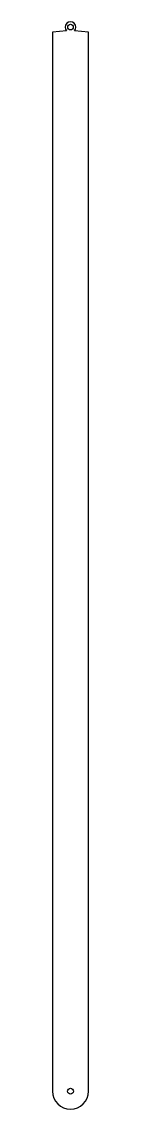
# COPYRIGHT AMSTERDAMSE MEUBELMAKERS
# Model space of a CAD drawing. Header units: millimetres. Extents: x -10 to 10, y -597 to 3.
import ezdxf

# ---------------------------------------------------------------- set-up
doc = ezdxf.new("R2010")
doc.units = ezdxf.units.MM
doc.layers.add('Layer1', color=1, linetype='Continuous')

msp = doc.modelspace()

# ---------------------------------------------------------------- linework, layer by layer
msp.add_lwpolyline([(9.95, -2.88), (2.14, -2.03, 2.329602), (-2.14, -2.03), (-9.95, -2.88), (-9.95, -587, 1), (9.95, -587)], format="xyb", close=True)
msp.add_circle((0, -587), 1.6)
at = {"layer": 'Layer1', "color": 7}
msp.add_circle((0, 0), 1.55, dxfattribs=at)

doc.saveas('drawing.dxf')
